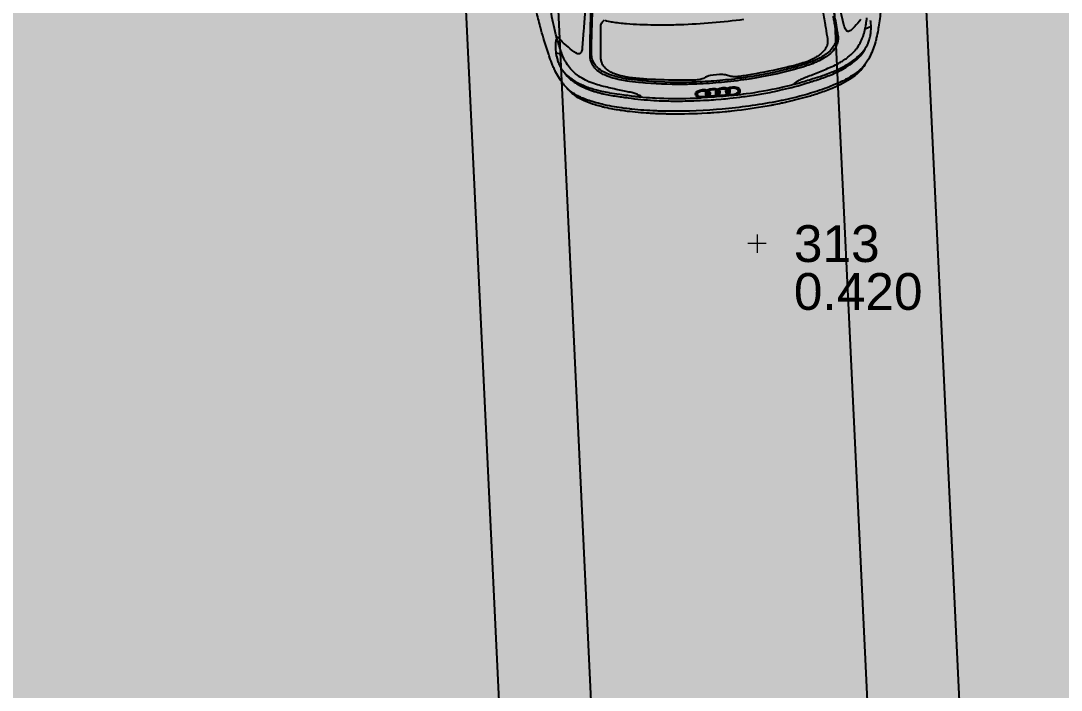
# Model space of a CAD drawing. Header units: millimetres. Extents: x 2622 to 2811, y 687 to 801.
# Drawn here: x 2641.086 to 2643.912, y 755.592 to 757.411 of the extents above; entities that cross this region are included whole.
import ezdxf

# ---------------------------------------------------------------- set-up
doc = ezdxf.new("R2010")
doc.units = ezdxf.units.MM
for name, color, linetype in [('automobile', 251, 'Continuous'), ('Quote', 252, 'Continuous'), ('Verde', 84, 'Continuous')]:
    doc.layers.add(name, color=color, linetype=linetype)
for name, color, linetype, lineweight in [('PT_TOPOG_CENTRO', 5, 'Continuous', 0), ('PT_TOPOG_NOME', 5, 'Continuous', 0), ('PT_TOPOG_QUOT', 10, 'Continuous', 0), ('PT_TOPOG_SIMB', 5, 'Continuous', 0)]:
    doc.layers.add(name, color=color, linetype=linetype, lineweight=lineweight)
doc.styles.get("Standard").update_dxf_attribs({"font": 'arial.ttf'})

# ---------------------------------------------------------------- blocks, each defined once
blk = doc.blocks.new('TPD_Standard')
at = {"layer": 'PT_TOPOG_CENTRO', "linetype": 'Continuous'}
blk.add_point((0, 0), dxfattribs=at)
at = {"layer": 'PT_TOPOG_SIMB', "linetype": 'Continuous'}
for p, q in [((0.05, 0), (-0.05, 0)), ((0, 0.05), (0, -0.05))]:
    blk.add_line(p, q, dxfattribs=at)
at = {"layer": 'PT_TOPOG_NOME', "linetype": 'Continuous', "lineweight": 0}
blk.add_attdef('Nome', (0, 0), '', height=0.2, dxfattribs=at)
at = {"layer": 'PT_TOPOG_QUOT', "linetype": 'Continuous', "lineweight": 0}
blk.add_attdef('Quota', (0, 0), '', height=0.2, dxfattribs=at)

msp = doc.modelspace()

# ---------------------------------------------------------------- hatches: boundary and pattern name
at = {"layer": 'Verde'}
h = msp.add_hatch(dxfattribs=at)
h.set_pattern_fill('DOTS', color=256, scale=0.05, style=0)
h.set_pattern_definition([(0, (1295.01577, 297.66502), (0.0396875, 0.079375), [0, -0.079375])])
h.paths.add_polyline_path([(2633.4764, 758.2749), (2638.0314, 758.2749), (2638.0314, 759.3208), (2633.4764, 759.3208)], flags=24)
h.paths.add_polyline_path([(2626.0261, 759.4736), (2627.2669, 759.4736), (2627.2669, 759.8025), (2626.0261, 759.8025)], flags=24)
h.paths.add_polyline_path([(2632.0107, 751.6605), (2635.3719, 751.6605), (2635.3719, 752.2683), (2632.0107, 752.2683)], flags=24)
h.paths.add_polyline_path([(2641.3363, 761.8248), (2641.2176, 764.3161), (2640.1155, 764.2695), (2636.1775, 764.0819), (2626.0376, 763.6468), (2625.5013, 756.8261), (2625.0468, 752.2451), (2627.4245, 751.7319), (2631.9214, 750.7835), (2638.6134, 750.7077), (2642.9923, 750.8058), (2645.1166, 751.0645), (2644.8148, 756.6348), (2644.3661, 756.6348), (2644.3661, 762.8848), (2644.4761, 762.8848), (2644.3913, 764.4501), (2644.0312, 764.4349), (2644.1117, 762.6903), (2644.0359, 762.6858), (2644.0788, 761.9555)])

# ---------------------------------------------------------------- linework, layer by layer
at = {"layer": 'automobile'}
for p, q in [((2643.3958, 757.3955), (2643.3797, 757.3884)), ((2642.5394, 757.324), (2642.5564, 757.3197)), ((2642.9789, 757.2244), (2642.9803, 757.2078)), ((2643.0061, 757.2267), (2643.0075, 757.2101)), ((2642.9516, 757.2221), (2642.953, 757.2055))]:
    msp.add_line(p, q, dxfattribs=at)
for points in [[(2642.5422, 757.3637, -0.00572), (2642.5397, 757.3732), (2642.5395, 757.3738, -0.005942), (2642.5377, 757.3813, -0.010746), (2642.5242, 757.4464), (2642.523, 757.4529, -0.00238), (2642.5194, 757.473, -0.006696), (2642.4954, 757.6218), (2642.4931, 757.6376, -0.002066), (2642.487, 757.6797, -0.001572), (2642.4789, 757.7396), (2642.4775, 757.75, -0.004097), (2642.4645, 757.8546, -0.002102), (2642.4476, 758.006, -0.000074), (2642.4456, 758.0241), (2642.4454, 758.0262, -0.002407), (2642.4285, 758.1916), (2642.4253, 758.2245, -0.003667), (2642.4185, 758.2997, -0.001059), (2642.4099, 758.406, -0.001674), (2642.4024, 758.5062), (2642.3959, 758.5968, -0.00038), (2642.3873, 758.7174)], [(2643.2924, 757.443, -0.003739), (2643.3006, 757.3993), (2643.3019, 757.3921, -0.002087), (2643.303, 757.3858, -0.003833), (2643.3054, 757.3714, -0.038218), (2643.306, 757.3643), (2643.306, 757.3634, -0.042323), (2643.3054, 757.3562, -0.000544), (2643.3052, 757.3549), (2643.3051, 757.3547, -0.077698), (2643.3005, 757.3409), (2643.3, 757.3401, -0.03891), (2643.2958, 757.3333, -0.068208), (2643.2819, 757.319), (2643.2813, 757.3185, -0.030082), (2643.2686, 757.3097, -0.03155), (2643.2495, 757.2998), (2643.2463, 757.2984, -0.006653), (2643.2411, 757.2962, -0.016083), (2643.2215, 757.2889), (2643.2211, 757.2887, -0.001372), (2643.2175, 757.2875, -0.014498), (2643.1881, 757.2787), (2643.1879, 757.2786, -0.000163), (2643.1837, 757.2775, -0.026487), (2643.0697, 757.2533), (2643.0682, 757.2531, -0.004552), (2643.0489, 757.2502, -0.013599), (2642.9804, 757.2427), (2642.9743, 757.2421, -0.013599), (2642.9056, 757.2383, -0.004552), (2642.886, 757.2379), (2642.8845, 757.2379, -0.026487), (2642.7681, 757.2428, -0.000163), (2642.7637, 757.2432), (2642.7636, 757.2432, -0.014498), (2642.7331, 757.2471, -0.001372), (2642.7293, 757.2477), (2642.7289, 757.2477, -0.016083), (2642.7084, 757.2517, -0.006653), (2642.7028, 757.253), (2642.6995, 757.2539, -0.03155), (2642.679, 757.2605, -0.030082), (2642.665, 757.2671), (2642.6643, 757.2674, -0.068208), (2642.6483, 757.2792, -0.03891), (2642.643, 757.2852), (2642.6424, 757.2859, -0.077698), (2642.6355, 757.2988), (2642.6355, 757.299, -0.000544), (2642.635, 757.3002, -0.042323), (2642.6332, 757.3073), (2642.6331, 757.3081, -0.038218), (2642.6325, 757.3153, -0.003833), (2642.6324, 757.3298, -0.002087), (2642.6325, 757.3363), (2642.6326, 757.3435, -0.003739), (2642.6334, 757.388, 0.001137), (2642.635, 757.4519)], [(2643.4221, 757.4397, -0.00802), (2643.4158, 757.3936, -0.004631), (2643.4147, 757.3873), (2643.4146, 757.3864, -0.015164), (2643.4099, 757.3633, -0.009436), (2643.4067, 757.3508), (2643.4064, 757.3499, -0.054922), (2643.3906, 757.3102, -0.014098), (2643.3877, 757.305), (2643.3869, 757.3038, -0.050609), (2643.3718, 757.2837, -0.009861), (2643.3702, 757.2821), (2643.3701, 757.282, -0.034524), (2643.3584, 757.2718), (2643.3555, 757.2696, -0.018392), (2643.3438, 757.2615, -0.019621), (2643.3281, 757.2522), (2643.3265, 757.2514, -0.006747), (2643.3204, 757.2481, -0.014368), (2643.3002, 757.2387), (2643.2991, 757.2382, -0.009669), (2643.2823, 757.2313, -0.020937), (2643.2311, 757.2138), (2643.2241, 757.2117, -0.004527), (2643.2174, 757.2098, -0.015476), (2643.1543, 757.1945), (2643.1519, 757.194, -0.004664), (2643.1362, 757.1909, -0.02629), (2642.9909, 757.171), (2642.9759, 757.1698, -0.02629), (2642.8293, 757.1653, -0.004664), (2642.8133, 757.1658), (2642.8108, 757.1659, -0.015476), (2642.7461, 757.1705, -0.004527), (2642.7391, 757.1713), (2642.7319, 757.1721, -0.020937), (2642.6785, 757.1809, -0.009669), (2642.6608, 757.1849), (2642.6596, 757.1852, -0.014368), (2642.6381, 757.1912, -0.006747), (2642.6315, 757.1933), (2642.6299, 757.1939, -0.019621), (2642.6128, 757.2004, -0.018392), (2642.6, 757.2065), (2642.5967, 757.2082, -0.034524), (2642.5835, 757.2163), (2642.5834, 757.2164, -0.009861), (2642.5816, 757.2177, -0.050609), (2642.5633, 757.2351), (2642.5624, 757.2361, -0.014098), (2642.5586, 757.2408, -0.054922), (2642.5364, 757.2773), (2642.536, 757.2781, -0.009436), (2642.5308, 757.2899, -0.015164), (2642.5223, 757.3119), (2642.522, 757.3128, -0.004631), (2642.52, 757.3188, -0.00802), (2642.5061, 757.3632, -0.006057), (2642.4976, 757.3932), (2642.497, 757.3955, -0.004713), (2642.4862, 757.4375, -0.000418)], [(2642.6183, 757.4331, 0.002349), (2642.6146, 757.3841), (2642.6113, 757.3371, -0.058275), (2642.6097, 757.3283), (2642.6095, 757.3278, -0.116859), (2642.6063, 757.3224, -0.135787), (2642.604, 757.321, -0.0971), (2642.6007, 757.3208), (2642.6006, 757.3208, -0.063017), (2642.5983, 757.3214, -0.039796), (2642.5935, 757.3237), (2642.5934, 757.3238, -0.019734), (2642.5891, 757.3266, -0.030767), (2642.5684, 757.3432), (2642.5643, 757.3469, -0.023975), (2642.5501, 757.3611, 0.026981), (2642.5481, 757.3631), (2642.5476, 757.3635, 0.082404), (2642.5453, 757.365, 0.331449), (2642.5428, 757.3644, 0.11979), (2642.5397, 757.3579), (2642.5395, 757.3573, 0.01295), (2642.5391, 757.3547, 0.040597), (2642.5381, 757.343), (2642.5382, 757.3398, 0.018718), (2642.5385, 757.3318, 0.041987), (2642.5418, 757.3117), (2642.542, 757.3109, 0.026033), (2642.5453, 757.3002, 0.029135), (2642.5504, 757.2883, 0.035709), (2642.5567, 757.2778), (2642.5579, 757.2762, 0.074994), (2642.5752, 757.2579), (2642.5766, 757.2569, 0.021795), (2642.5857, 757.2504, 0.035876), (2642.6091, 757.2375), (2642.6107, 757.2368, 0.01667), (2642.6225, 757.2318, 0.030423), (2642.6537, 757.2221), (2642.6564, 757.2214, 0.007354), (2642.6638, 757.2197, 0.008095), (2642.6836, 757.2158), (2642.6842, 757.2157, 0.001656), (2642.6853, 757.2155, 0.008192), (2642.7122, 757.2112, 0.001505), (2642.7134, 757.211), (2642.7137, 757.211, 0.002725), (2642.7539, 757.2058, 0.007046), (2642.7659, 757.2044), (2642.7673, 757.2043, 0.009275), (2642.8023, 757.2016), (2642.8035, 757.2015, 0.00204), (2642.809, 757.2012, 0.020488), (2642.9046, 757.2003), (2642.9116, 757.2005, 0.003431), (2642.9269, 757.2011, 0.001298), (2642.9336, 757.2014)], [(2643.2923, 757.4231, -0.000719), (2643.2944, 757.4117, -0.000457), (2643.295, 757.4086), (2643.2958, 757.404, -0.006082), (2643.3007, 757.3755, -0.03233), (2643.3013, 757.3695), (2643.3013, 757.3694, -0.034617), (2643.3009, 757.3617, -0.03902), (2643.2997, 757.3552), (2643.2995, 757.3545, -0.058142), (2643.2952, 757.3437), (2643.2948, 757.3431, -0.037979), (2643.291, 757.3371, -0.06686), (2643.2763, 757.3224), (2643.2751, 757.3215, -0.020612), (2643.2682, 757.3167, -0.03793), (2643.2461, 757.3047, -0.002952), (2643.2396, 757.3019), (2643.2395, 757.3018, -0.021889), (2643.2192, 757.2941), (2643.2173, 757.2935, 0.001386), (2643.2137, 757.2923, -0.017411), (2643.1817, 757.2827, -0.003033), (2643.1604, 757.2773), (2643.1603, 757.2773, -0.027766), (2643.0443, 757.2552), (2643.04, 757.2546, -0.012315), (2642.977, 757.2478, -0.000027), (2642.9768, 757.2478, -0.012315), (2642.9136, 757.244), (2642.9092, 757.2439, -0.027766), (2642.7912, 757.2464), (2642.7911, 757.2464, -0.003033), (2642.7692, 757.2483, -0.017411), (2642.7361, 757.2524, 0.001386), (2642.7323, 757.253), (2642.7303, 757.2533, -0.021889), (2642.709, 757.2575), (2642.7089, 757.2576, -0.002952), (2642.702, 757.2593, -0.03793), (2642.6783, 757.2674, -0.020612), (2642.6706, 757.2711), (2642.6693, 757.2717, -0.06686), (2642.6524, 757.2838, -0.037979), (2642.6476, 757.2891), (2642.6472, 757.2896, -0.058142), (2642.6411, 757.2995), (2642.6408, 757.3002, -0.03902), (2642.6385, 757.3064, -0.034617), (2642.6369, 757.314), (2642.6369, 757.314, -0.03233), (2642.6365, 757.3201, -0.006082), (2642.6365, 757.349), (2642.6366, 757.3537, -0.000457), (2642.6367, 757.3568, -0.000719), (2642.6369, 757.3684, -0.001732), (2642.6371, 757.3773), (2642.6386, 757.4348, -0.664839)], [(2643.2629, 757.4469, 0.00654), (2643.2699, 757.4055, -0.002099), (2643.2711, 757.3984, -0.002236), (2643.2762, 757.3679), (2643.2773, 757.3615, -0.02064), (2643.2776, 757.359, -0.058523), (2643.2772, 757.3489), (2643.2771, 757.3484, -0.03337), (2643.2762, 757.3445, -0.088002), (2643.2701, 757.3323), (2643.2699, 757.332, -0.060604), (2643.2592, 757.3207, -0.033684), (2643.2492, 757.3135), (2643.2476, 757.3126, -0.021277), (2643.2381, 757.3072, -0.021999), (2643.2235, 757.3006, -0.021171), (2643.2133, 757.297), (2643.2107, 757.2962, -0.014854), (2643.1746, 757.2863), (2643.1728, 757.2859, -0.002627), (2643.164, 757.2838, -0.013606), (2643.0712, 757.265, -0.00094), (2643.0511, 757.2616), (2643.0475, 757.261, -0.026222), (2643.0291, 757.2588, -0.030347), (2643.0226, 757.2588), (2643.0215, 757.2588, -0.06689), (2643.009, 757.2613), (2643.0058, 757.2624, 0.029858), (2643.0006, 757.2638), (2643.0004, 757.2638, 0.043778), (2642.993, 757.2647, 0.056827), (2642.9583, 757.2618, 0.043778), (2642.9511, 757.2597), (2642.9509, 757.2596, 0.029858), (2642.9461, 757.2574), (2642.943, 757.2558, -0.06689), (2642.9311, 757.2513), (2642.9301, 757.2511, -0.030347), (2642.9237, 757.25, -0.026222), (2642.9051, 757.2491), (2642.9015, 757.2491, -0.00094), (2642.881, 757.2492, -0.013606), (2642.7865, 757.2523, -0.002627), (2642.7775, 757.2529), (2642.7756, 757.253, -0.014854), (2642.7383, 757.2568), (2642.7357, 757.2571, -0.021171), (2642.725, 757.259, -0.021999), (2642.7095, 757.2631, -0.021277), (2642.6992, 757.2668), (2642.6975, 757.2675, -0.033684), (2642.6865, 757.2729, -0.060604), (2642.674, 757.2822), (2642.6738, 757.2825, -0.088002), (2642.6657, 757.2935, -0.03337), (2642.6642, 757.2972), (2642.664, 757.2977, -0.058523), (2642.662, 757.3076, -0.02064), (2642.6619, 757.3101), (2642.6618, 757.3166, -0.002236), (2642.6618, 757.3476, -0.002099), (2642.6619, 757.3548, 0.00654), (2642.6618, 757.3967, -0.080937), (2642.6626, 757.4015, -0.164737), (2642.6714, 757.4135)], [(2643.3674, 757.414), (2643.364, 757.4096, -0.030767), (2643.3463, 757.3898, -0.019734), (2643.3426, 757.3864), (2643.3424, 757.3863, -0.039796), (2643.3381, 757.3832, -0.063017), (2643.336, 757.3822), (2643.3358, 757.3822, -0.0971), (2643.3326, 757.3819, -0.135787), (2643.33, 757.3828, -0.116859), (2643.326, 757.3876), (2643.3258, 757.388, -0.058275), (2643.3227, 757.3964), (2643.3116, 757.4423, 0.002349)], [(2642.6733, 757.4127, 0.061912), (2642.69, 757.4078), (2642.6906, 757.4077, 0.003757), (2642.692, 757.4075, 0.011447), (2642.7105, 757.4052), (2642.7117, 757.405, 0.005682), (2642.7311, 757.4033, 0.009016), (2642.7673, 757.4011), (2642.7715, 757.4009, 0.002459), (2642.7799, 757.4006, 0.012614), (2642.8515, 757.4001), (2642.8548, 757.4001, 0.004231), (2642.8766, 757.4007, 0.024321), (2643.0505, 757.4152, 0.004231)], [(2643.0274, 757.2092, 0.001298), (2643.034, 757.21, 0.003431), (2643.0492, 757.212), (2643.0561, 757.2129, 0.020488), (2643.1502, 757.2297, 0.00204), (2643.1557, 757.2309), (2643.1567, 757.2312, 0.009275), (2643.1908, 757.2396), (2643.1922, 757.24, 0.007046), (2643.2039, 757.2433, 0.002725), (2643.2426, 757.2551), (2643.2429, 757.2552, 0.001505), (2643.2441, 757.2556, 0.008192), (2643.2699, 757.2643, 0.001656), (2643.2709, 757.2647), (2643.2715, 757.2649, 0.008095), (2643.2904, 757.272, 0.007354), (2643.2974, 757.2749), (2643.3, 757.2761, 0.030423), (2643.329, 757.2908, 0.01667), (2643.3399, 757.2977), (2643.3414, 757.2987, 0.035876), (2643.3623, 757.3152, 0.021795), (2643.3702, 757.3231), (2643.3714, 757.3244, 0.074994), (2643.3855, 757.3452), (2643.3863, 757.3471, 0.035709), (2643.3908, 757.3585, 0.029135), (2643.3939, 757.3711, 0.026033), (2643.3954, 757.3821), (2643.3954, 757.3829, 0.041987), (2643.3954, 757.4033, 0.018718), (2643.3944, 757.4112)], [(2643.1873, 757.2387, -0.084069), (2643.1876, 757.2405, -0.14527), (2643.1884, 757.2415), (2643.191, 757.2434, -0.021629), (2643.2002, 757.2494, -0.035823), (2643.2101, 757.2543, -0.009697), (2643.2252, 757.2602, 0.006523), (2643.2419, 757.2666), (2643.2462, 757.2683, 0.008213), (2643.2828, 757.2836), (2643.2897, 757.2866, 0.02379), (2643.308, 757.2957, 0.011647), (2643.3177, 757.3014, 0.019105), (2643.3272, 757.3078), (2643.3285, 757.3087, 0.03561), (2643.3452, 757.3228, 0.033879), (2643.3556, 757.3344), (2643.356, 757.3349, 0.079534), (2643.3735, 757.3666), (2643.3741, 757.3683, 0.017254), (2643.3768, 757.3767, 0.026835), (2643.3808, 757.3942), (2643.381, 757.3955, 0.005166), (2643.382, 757.4016, 0.001916), (2643.3845, 757.4191, 0.008733)], [(2642.771, 757.204, 0.084069), (2642.7703, 757.2057, 0.14527), (2642.7694, 757.2065), (2642.7666, 757.2079, 0.021629), (2642.7565, 757.2123, 0.035823), (2642.7459, 757.2156, 0.009697), (2642.7301, 757.2189, -0.006523), (2642.7125, 757.2224), (2642.708, 757.2234, -0.008213), (2642.6693, 757.2324), (2642.662, 757.2342, -0.02379), (2642.6425, 757.2401, -0.011647), (2642.6319, 757.2441, -0.019105), (2642.6215, 757.2489), (2642.6201, 757.2495, -0.03561), (2642.6013, 757.2607, -0.033879), (2642.5891, 757.2704), (2642.5886, 757.2709, -0.079534), (2642.5661, 757.2992), (2642.5653, 757.3008, -0.017254), (2642.5612, 757.3086, -0.026835), (2642.5544, 757.3252), (2642.5539, 757.3265, -0.005166), (2642.552, 757.3324, -0.001916), (2642.5465, 757.3492, -0.008733), (2642.5422, 757.3637)], [(2642.5626, 757.2701, 0.057938), (2642.5788, 757.2521), (2642.5792, 757.2517, 0.022213), (2642.5821, 757.2494, 0.045964), (2642.612, 757.2314), (2642.6126, 757.2312, 0.01514), (2642.6244, 757.2259, 0.042096), (2642.6635, 757.2136), (2642.6637, 757.2136, 0.00082), (2642.6678, 757.2127), (2642.6682, 757.2126, 0.016021), (2642.7044, 757.2058), (2642.7057, 757.2056, 0.003713), (2642.7221, 757.2032, 0.000017), (2642.7314, 757.202), (2642.7357, 757.2014, 0.020155), (2642.8056, 757.1946), (2642.8135, 757.1941, 0.008817), (2642.8407, 757.193, 0.008495), (2642.8836, 757.1928), (2642.891, 757.1929, 0.006657), (2642.9138, 757.1935, 0.004153), (2642.9499, 757.1952, 0.006908), (2642.9736, 757.1969), (2642.9887, 757.1981, 0.006908), (2643.0123, 757.2004, 0.004153), (2643.0481, 757.2047, 0.006657), (2643.0707, 757.2079), (2643.0781, 757.2091, 0.008495), (2643.1204, 757.2164, 0.008817), (2643.147, 757.2219), (2643.1547, 757.2237, 0.020155), (2643.2225, 757.242), (2643.2266, 757.2433, 0.000017), (2643.2356, 757.2461, 0.003713), (2643.2513, 757.2512), (2643.2526, 757.2516, 0.016021), (2643.2872, 757.2643), (2643.2876, 757.2644, 0.00082), (2643.2915, 757.266), (2643.2916, 757.2661, 0.042096), (2643.3282, 757.2846, 0.01514), (2643.339, 757.2918), (2643.3395, 757.2921, 0.045964), (2643.366, 757.3148, 0.022213), (2643.3685, 757.3176), (2643.3688, 757.318, 0.057938), (2643.3818, 757.3384)], [(2642.5696, 757.2282, 0.087711), (2642.5992, 757.2028, 0.016481), (2642.6054, 757.1994), (2642.6074, 757.1984, 0.008201), (2642.6147, 757.1948, 0.007574), (2642.6188, 757.193, 0.030341), (2642.6465, 757.183, 0.000998), (2642.6496, 757.1821), (2642.6512, 757.1817, 0.011879), (2642.6673, 757.1774), (2642.6693, 757.177, 0.002966), (2642.6738, 757.1759, 0.01771), (2642.713, 757.1686), (2642.7154, 757.1682, 0.006348), (2642.7332, 757.1657, 0.016537), (2642.7921, 757.1603, 0.000524), (2642.7994, 757.1599), (2642.7998, 757.1599, 0.004046), (2642.8137, 757.1592, 0.004569), (2642.8352, 757.1585), (2642.8373, 757.1585, 0.001253), (2642.8422, 757.1584, 0.016619), (2642.9356, 757.1599), (2642.9503, 757.1606, 0.00604), (2642.9689, 757.1617, 0.004954), (2642.9991, 757.1642, 0.00604), (2643.0177, 757.1662), (2643.0323, 757.1679, 0.016619), (2643.1246, 757.1819, 0.001253), (2643.1294, 757.1828), (2643.1315, 757.1832, 0.004569), (2643.1526, 757.1875, 0.004046), (2643.1662, 757.1904), (2643.1666, 757.1905, 0.000524), (2643.1737, 757.1922, 0.016537), (2643.2308, 757.2073, 0.006348), (2643.248, 757.2127), (2643.2503, 757.2134, 0.01771), (2643.2877, 757.2272, 0.002966), (2643.292, 757.2289), (2643.2939, 757.2298, 0.011879), (2643.3091, 757.2366), (2643.3106, 757.2373, 0.000998), (2643.3135, 757.2387, 0.030341), (2643.3391, 757.2531, 0.007574), (2643.3429, 757.2556, 0.008201), (2643.3495, 757.2603), (2643.3513, 757.2616, 0.016481), (2643.3568, 757.266, 0.087711), (2643.3818, 757.296)], [(2643.0173, 757.2081, -0.006291), (2642.985, 757.205), (2642.976, 757.2042, -0.006291), (2642.9437, 757.202, -0.006291)]]:
    msp.add_lwpolyline(points, format="xyb", dxfattribs=at)
at = {"layer": 'automobile', "extrusion": (0, 0, -1)}
for centre, major_axis, ratio, start_param, end_param in [((2642.9387, 757.2127), (0.0201, 0.0017), 0.562626, 5.719161, 11.740464), ((2642.9389, 757.2107), (0.0176, 0.0015), 0.557713, 3.054528, 6.37025), ((2642.9388, 757.2123), (-0.015, -0.0013), 0.550612, 3.934719, 8.580914), ((2642.9388, 757.2123), (-0.015, -0.0013), 0.550612, 2.706149, 3.577036), ((2642.966, 757.2146), (-0.015, -0.0013), 0.550612, 3.934719, 5.490059), ((2642.966, 757.2146), (-0.015, -0.0013), 0.550612, 2.706149, 3.577036), ((2642.9932, 757.2168), (-0.015, -0.0013), 0.550612, 2.706149, 3.577036), ((2642.9932, 757.2168), (-0.015, -0.0013), 0.550612, 2.706149, 3.577036)]:
    msp.add_ellipse(centre, major_axis=major_axis, ratio=ratio, start_param=start_param, end_param=end_param, dxfattribs=at)
at = {"layer": 'automobile'}
for centre, major_axis, ratio, start_param, end_param in [((2642.9659, 757.215), (-0.0201, -0.0017), 0.562626, 5.719161, 9.988802), ((2642.9661, 757.213), (-0.0176, -0.0015), 0.557713, 3.054528, 6.37025), ((2642.9659, 757.215), (-0.0201, -0.0017), 0.562626, 3.967499, 5.457278), ((2642.9932, 757.2172), (-0.0201, -0.0017), 0.562626, 5.719161, 9.988802), ((2642.9933, 757.2153), (-0.0176, -0.0015), 0.557713, 3.054528, 6.37025), ((2642.9932, 757.2172), (-0.0201, -0.0017), 0.562626, 10.250685, 11.740464), ((2642.9932, 757.2168), (0.015, 0.0013), 0.550612, 7.12705, 8.580914), ((2643.0204, 757.2195), (-0.0201, -0.0017), 0.562626, 5.719161, 11.740464), ((2643.0206, 757.2176), (-0.0176, -0.0015), 0.557713, 3.054528, 6.37025), ((2643.0204, 757.2191), (0.015, 0.0013), 0.550612, 3.934719, 8.580914), ((2642.966, 757.2146), (0.015, 0.0013), 0.550612, 2.706149, 3.577036), ((2642.9932, 757.2168), (0.015, 0.0013), 0.550612, 2.706149, 3.577036), ((2642.9932, 757.2168), (0.015, 0.0013), 0.550612, 3.934719, 5.490059), ((2643.0204, 757.2191), (0.015, 0.0013), 0.550612, 2.706149, 3.577036), ((2643.0204, 757.2191), (0.015, 0.0013), 0.550612, 2.706149, 3.577036)]:
    msp.add_ellipse(centre, major_axis=major_axis, ratio=ratio, start_param=start_param, end_param=end_param, dxfattribs=at)
at = {"layer": 'Quote', "color": 252}
for p, q in [((2643.3884, 755.502), (2643.1308, 760.9092)), ((2643.6384, 755.5077), (2643.3805, 760.9211)), ((2642.6569, 755.1183), (2642.3828, 760.8735)), ((2642.3884, 755.5024), (2642.133, 760.8616))]:
    msp.add_line(p, q, dxfattribs=at)

# ---------------------------------------------------------------- block references
at = {"layer": 'PT_TOPOG_CENTRO', "linetype": 'Continuous'}
ref = msp.add_blockref('TPD_Standard', (2643.0859, 756.8055), dxfattribs=dict(at, xscale=0.5, yscale=0.5, zscale=0.5))
ref.add_attrib('Nome', '313', (2643.1859, 756.7555), dxfattribs={"layer": 'PT_TOPOG_NOME', "linetype": 'Continuous', "lineweight": 0, "height": 0.1})
ref.add_attrib('Quota', '0.420', (2643.1859, 756.6255), dxfattribs={"layer": 'PT_TOPOG_QUOT', "linetype": 'Continuous', "lineweight": 0, "height": 0.1})

doc.saveas('drawing.dxf')
